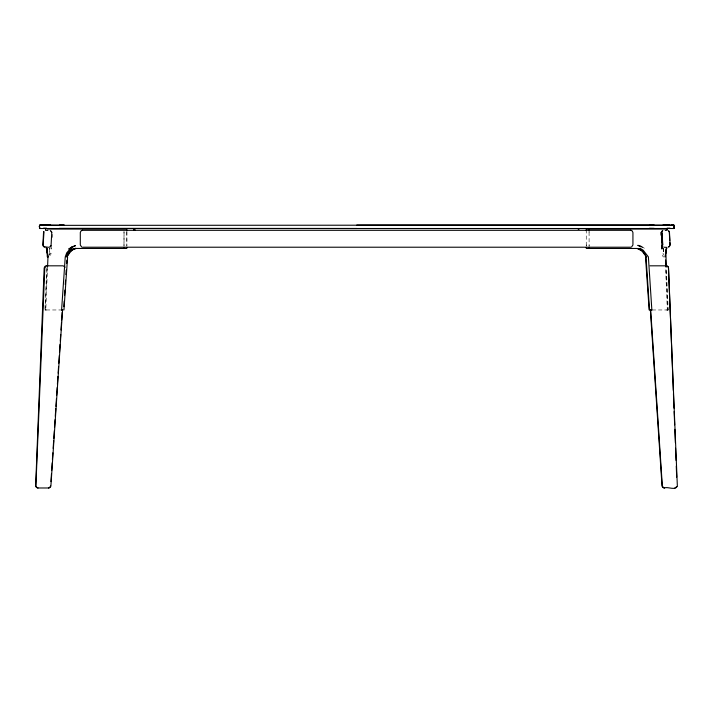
<?xml version="1.0" encoding="UTF-8"?>
<svg xmlns="http://www.w3.org/2000/svg" width="713" height="713" viewBox="0 0 713 713"><rect width="100%" height="100%" fill="white"/><g stroke="black" fill="none" stroke-linecap="round" stroke-linejoin="round"><path stroke-width="0.53" stroke-dasharray="3.56 2.67" d="M124.035 232.171L124.017 246.315M586.246 245.637L586.255 231.253M123.991 245.637L124 231.244M49.135 255.272L49.83 253.65L49.767 248.249M589.09 232.331L589.098 231.244M126.861 232.18L126.861 245.637M47.566 266.84L45.801 309.968L45.177 309.968L47.147 267.785M62.316 309.968L44.901 309.968L46.871 266.84M49.625 248.24L49.678 253.65L48.903 255.263M52.584 237.474L52.735 234.292M49.83 253.65L51.149 253.329L50.008 256.885L48.439 256.885M667.404 309.968L668.206 309.968L666.236 266.84M668.206 309.968L651.575 309.968M664.668 256.885L663.099 256.885L661.958 253.329L663.277 253.65L663.972 255.272M45.177 309.968L46.648 309.968M666.45 309.968L667.929 309.968L665.951 267.785M667.929 309.968L667.306 309.968L665.541 266.84M44.901 309.968L45.703 309.968M641.121 246.832L637.645 245.637L640.532 247.108M640.319 246.725L636.745 244.889L640.434 246.163L643.028 247.964M51.033 247.58L51.176 249.078L51.042 247.358M663.34 248.249L663.277 253.65M660.265 232.18L660.416 235.352M663.482 248.24L663.42 253.65M589.081 244.889L589.09 246.315M589.072 232.171L589.116 245.637M586.246 244.889L586.246 246.315M126.852 231.253L126.861 246.315M641.344 246.163L637.645 244.889L644.802 248.552L641.344 246.163"/><path stroke-width="1.07" d="M674.061 225.272L674.061 228.178L673.589 228.178L674.052 228.285L674.061 225.272L667.101 225.361M589.152 247.233L589.143 248.463L589.116 247.5M589.081 230.798L589.125 229.033L589.125 230.504M123.991 247.5L123.964 248.463L123.955 247.402M47.566 266.84L47.976 256.885L46.942 248.338M662.19 245.629L661.931 249.078L661.477 232.322M47.325 253.489A11.105 1.56 -87 0 0 46.452 248.454L46.505 247.402M50.302 230.513L51.773 232.331L51.06 245.637L49.393 247.233M50.953 481.605L51.47 473.86M51.684 470.535L52.201 462.79M52.414 459.475L52.86 452.835M53.154 448.406L53.662 440.661M53.814 438.45L54.322 430.705M54.544 427.39L55.061 419.645M55.275 416.321L55.792 408.576M55.935 406.365L56.452 398.62M56.675 395.296L57.183 387.551M57.405 384.236L57.913 376.491M58.136 373.166L58.573 366.527M58.796 363.211L59.313 355.466M59.527 352.151L60.044 344.397M60.266 341.081L60.703 334.442M60.997 330.021L61.514 322.276M61.657 320.057L62.174 312.312M62.548 310.102L50.89 486.034L50.258 487.335L48.493 487.986M63.822 306.643L64.188 301.118M64.544 295.592L64.91 290.057M65.266 284.532L65.56 280.111M65.917 274.576L66.211 270.156M66.648 263.516L66.862 260.2M62.111 309.968L62.78 309.968L61.594 309.968L65.248 256.885L66.719 252.848L69.036 250.201L72.013 248.329M63.947 309.968L67.601 256.885M665.648 252.857L665.835 250.201M46.488 225.361C43.841 224.613 36.755 224.363 39.999 228.178L39.527 228.178M665.158 256.885L666.307 248.329M133.848 229.256L134.409 228.695L134.249 229.256L134.81 228.695L134.81 229.283L133.848 229.256L134.81 229.229M43.582 231.609L42.851 245.575L43.814 246.841L48.555 247.242M43.992 231.609L43.136 244.711L43.707 246.333L44.946 247.054M50.659 486.025L49.322 487.817M74.553 248.587L70.15 251.154L66.772 256.885L66.113 256.885L67.512 253.534A11.123 10.998 -69.8 0 1 75.382 248.454L75.453 248.249M67.45 255.994L68.582 253.329L69.134 253.65C70.632 251.136 73.742 248.623 76.3 248.463A11.105 10.98 -69.8 0 0 70.516 251.092M661.86 231.253L662.805 230.513L661.325 232.331L661.86 242.313M669.4 246.333L670.104 244.711L669.462 232.456L668.589 230.905M669.979 245.575L668.883 246.841M676.887 486.605L674.89 487.986M67.067 256.074L69.134 253.65L68.421 253.534M46.122 265.985L44.785 268.052L35.882 486.034L37.219 487.817M631.549 247.046L632.93 244.978L632.93 232.545L632.271 230.967L630.684 230.308L82.539 230.308L80.952 230.967L80.302 232.545L80.302 244.978L81.683 247.046M668.161 247.054L669.008 246.841M46.318 265.815L44.794 266.475L44.161 268.052L35.65 486.025L36.283 487.335L38.047 487.986M82.539 230.308L81.683 230.477M578.974 229.256L578.51 228.739M39.785 228.508L673.803 228.508M134.534 230.317L133.848 230.459L134.81 230.308M665.193 230.433L667.279 230.317M649.391 225.255L654.124 225.067L43.716 225.361M665.612 229.033L586.309 229.033L586.246 230.798M666.254 249.318A11.105 1.56 87 0 1 666.646 248.454L666.798 248.454A11.123 1.569 87 0 0 665.942 253.534L666.236 266.84M673.428 228.49L673.901 228.472M654.213 225.361L669.881 225.361M59.429 228.365L356.794 228.49M578.296 229.283L578.626 228.739M356.794 225.067L673.544 225.156M59.42 225.058L64.206 225.041M672.056 225.058L673.821 225.05L671.851 225.014M64.206 225.255L39.768 225.05L41.746 225.014M669.783 225.058L662.974 225.058M43.529 228.178L46.488 228.178M667.101 228.178L670.06 228.178M47.495 229.033L126.789 229.033L126.861 230.798M82.539 247.215L630.684 247.215M75.382 248.454L126.78 248.463L126.861 247.5M637.689 248.596L642.056 251.154L643.973 253.65L644.686 253.534A11.105 10.98 69.8 0 0 636.798 248.463L586.327 248.463L586.246 247.5M646.031 256.885L646.727 256.885L643.973 253.65L644.525 253.329L646.031 256.885L649.498 309.968M46.951 265.815L63.172 265.815L65.168 267.197M650.06 265.815L666.281 265.815L667.903 266.475L668.544 268.052L673.313 390.385M61.594 309.968L62.459 309.968M640.185 248.329L643.162 250.201L648.384 256.885L651.851 309.968L650.327 309.968L651.575 309.968M37.816 487.986L48.734 487.986M664.204 487.986C667.787 486.319 675.487 490.972 677.35 486.025L668.446 268.052M48.119 256.885L47.325 256.885L47.165 253.534A11.123 1.569 -87 0 0 46.309 248.454L46.452 248.463M651.138 309.968L651.851 309.968M40.044 225.156L50.614 225.058M649.391 228.285L654.16 228.365M39.687 228.472L40.169 228.49M47.905 230.433L45.418 230.317M663.865 247.233L666.744 247.393M631.549 230.477L630.684 230.308M666.379 265.815L667.208 265.985M664.507 487.986L662.671 487.335L662.038 486.034L650.381 310.102M638.554 248.587L640.372 249.283M666.86 228.739L667.234 229.238M663.678 487.817L662.341 486.025L650.684 310.102M668.723 230.905L669.24 231.609M667.814 266.475L668.286 267.197M51.247 231.253L51.773 232.331M46.791 248.329L47.94 256.885M645.506 256.885L649.16 309.968M669.329 232.456L669.757 240.629M669.864 242.67L669.97 244.711M666.771 228.704L666.807 229.265M662.11 232.839L662.751 245.094M661.985 232.839L662.627 245.103M666.593 247.402L666.655 248.463M665.594 260.013L665.906 266.671M50.917 245.629L50.971 246.832M673.446 393.728L674.008 408.184M674.141 411.517L674.658 424.868M674.837 429.315L675.354 442.657M675.576 448.219L676.049 460.455M676.263 466.017L676.699 477.131M39.536 225.272L39.536 228.285M578.412 228.695L578.412 229.283M637.725 248.454A11.123 10.998 69.8 0 1 640.8 249.345M665.782 253.489A11.105 1.56 87 0 1 665.96 251.047M46.051 228.704L45.463 229.238L46.051 228.704M71.986 246.832L68.715 249.078L75.453 245.637L71.986 246.832M667.359 229.238L666.646 228.713L667.359 229.238M662.698 246.627L662.038 245.637L662.698 246.627"/></g></svg>
